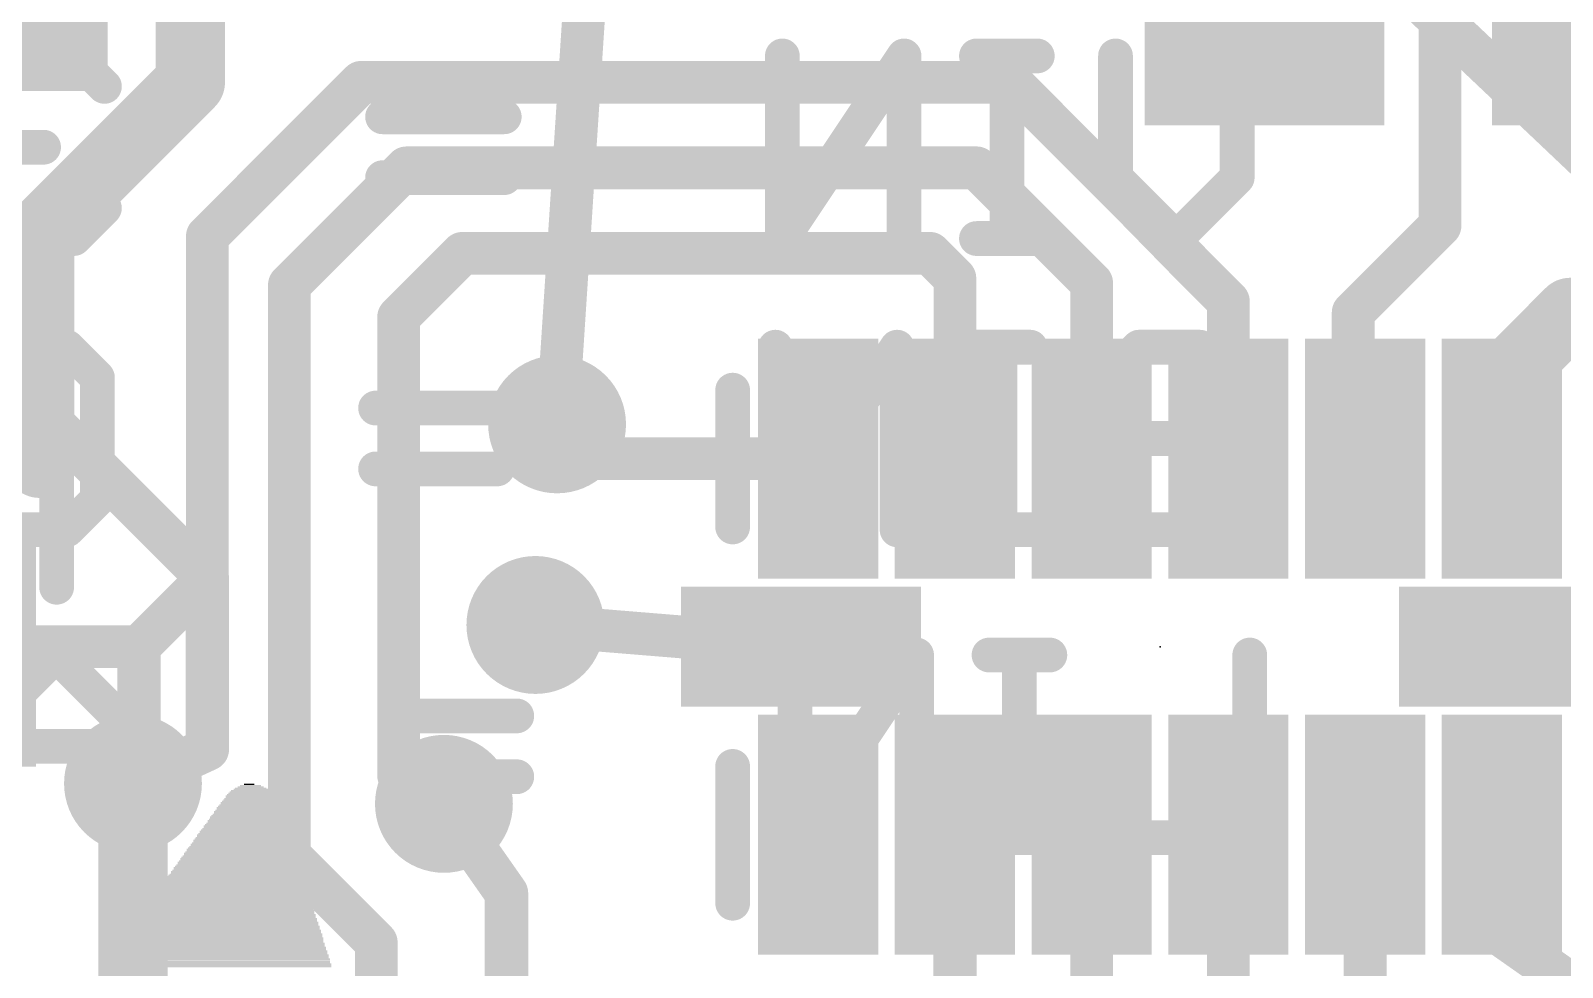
# Model space of a CAD drawing. Extents: x -19.1 to 19.1, y -11.7 to 11.4.
# Drawn here: x 2.8 to 11.76, y -2.43 to 3.05 of the extents above; entities that cross this region are included whole.
import ezdxf

# ---------------------------------------------------------------- set-up
doc = ezdxf.new("R2010")
doc.units = 0
for name, color, linetype in [('1', 12, 'CONTINUOUS'), ('16', 132, 'CONTINUOUS'), ('18', 110, 'CONTINUOUS'), ('21', 40, 'CONTINUOUS'), ('22', 6, 'CONTINUOUS'), ('23', 53, 'CONTINUOUS'), ('29', 253, 'CONTINUOUS')]:
    doc.layers.add(name, color=color, linetype=linetype)

# ---------------------------------------------------------------- blocks, each defined once
blk = doc.blocks.new('RECT')
blk.add_solid([(-0.5, -0.5), (0.5, -0.5), (-0.5, 0.5), (0.5, 0.5)])
blk = doc.blocks.new('ROUNDV')
at = {"const_width": 0.5}
blk.add_lwpolyline([(0, -0.25, 1), (0, 0.25, 1), (0, -0.25)], format="xyb", dxfattribs=at)

msp = doc.modelspace()

# ---------------------------------------------------------------- linework, layer by layer
at = {"layer": '1'}
for points, const_width in [([(3.738, 2.743), (3.738, 6.151)], 0.4064), ([(11.049, 1.905), (11.049, 4.68)], 0.25), ([(3.738, 2.743), (2.857, 1.862)], 0.4064), ([(4.738, 2.743), (3.838, 1.843)], 0.25), ([(8.538, 2.743), (4.738, 2.743)], 0.25), ([(9.238, 2.043), (8.538, 2.743)], 0.25), ([(5.003, 2.243), (4.318, 1.558)], 0.25), ([(8.338, 2.243), (5.003, 2.243)], 0.25), ([(9.011, 1.57), (8.338, 2.243)], 0.25), ([(9.611, 1.662), (9.238, 2.043)], 0.25), ([(2.857, 0.516), (2.857, 1.862)], 0.4064), ([(10.541, 1.397), (11.049, 1.905)], 0.25), ([(3.838, 1.843), (3.838, -0.157)], 0.25), ([(5.33, 1.743), (4.957, 1.37)], 0.25), ([(8.065, 1.743), (5.33, 1.743)], 0.25), ([(8.211, 1.597), (8.065, 1.743)], 0.25), ([(8.211, 0.543), (8.211, 1.597)], 0.25), ([(9.811, 1.462), (9.611, 1.662)], 0.25), ([(4.318, 1.558), (4.318, -1.778)], 0.25), ([(9.011, 0.543), (9.011, 1.57)], 0.25), ([(9.811, 0.543), (9.811, 1.462)], 0.25), ([(11.411, 0.997), (11.811, 1.397)], 0.4064), ([(11.811, 1.397), (12.738, 1.397)], 0.4064), ([(4.957, 1.37), (4.957, -1.311)], 0.25), ([(10.541, 0.762), (10.541, 1.397)], 0.25), ([(11.411, 0.543), (11.411, 0.997)], 0.4064), ([(6.084, 0.543), (5.884, 0.743)], 0.25), ([(10.611, 0.543), (10.541, 0.762)], 0.25), ([(2.657, 0.443), (2.857, 0.516)], 0.25), ([(7.411, 0.543), (6.084, 0.543)], 0.25), ([(3.838, -0.157), (3.438, -0.557)], 0.25), ([(7.311, -0.557), (5.757, -0.43)], 0.25), ([(11.511, -0.557), (12.538, -0.557)], 0.4064), ([(3.438, -0.557), (2.234, -0.557)], 0.25), ([(3.438, -1.265), (3.438, -0.557)], 0.254), ([(3.403, -4.3), (3.403, -1.357)], 0.4064), ([(3.403, -1.357), (3.438, -1.265)], 0.254), ([(4.957, -1.311), (5.122, -1.349)], 0.25), ([(5.122, -1.349), (5.222, -1.476)], 0.25), ([(8.211, -1.657), (8.211, -3.258)], 0.254), ([(9.011, -1.657), (9.011, -2.984)], 0.25), ([(9.811, -1.657), (9.811, -3.111)], 0.25), ([(10.611, -1.657), (10.611, -4.014)], 0.25), ([(11.411, -1.657), (11.284, -2.157)], 0.25), ([(4.318, -1.778), (4.826, -2.286)], 0.25), ([(11.284, -2.157), (12.138, -2.757)], 0.25), ([(4.826, -2.286), (4.826, -2.667)], 0.25)]:
    msp.add_lwpolyline(points, dxfattribs=dict(at, const_width=const_width))
for points, const_width in [([(3.8098, 2.6712, 1), (3.6662, 2.8148)], 0.2032), ([(4.738, 2.8055, 1), (4.738, 2.6805)], 0.125), ([(4.7822, 2.6988, 1), (4.6938, 2.7872)], 0.125), ([(8.5822, 2.7872, 1), (8.4938, 2.6988)], 0.125), ([(8.538, 2.6805, 1), (8.538, 2.8055)], 0.125), ([(3.6364, 2.743, 1), (3.8396, 2.743)], 0.2032), ([(5.003, 2.3055, 1), (5.003, 2.1805)], 0.125), ([(5.0472, 2.1988, 1), (4.9588, 2.2872)], 0.125), ([(8.3822, 2.2872, 1), (8.2938, 2.1988)], 0.125), ([(8.338, 2.1805, 1), (8.338, 2.3055)], 0.125), ([(9.2827, 2.0867, 1), (9.1933, 1.9993)], 0.125), ([(2.9586, 1.862, 1), (2.7554, 1.862)], 0.2032), ([(9.1938, 1.9988, 1), (9.2822, 2.0872)], 0.125), ([(2.7852, 1.9338, 1), (2.9288, 1.7902)], 0.2032), ([(11.0932, 1.8608, 1), (11.0048, 1.9492)], 0.125), ([(3.9005, 1.843, 1), (3.7755, 1.843)], 0.125), ([(3.7938, 1.8872, 1), (3.8822, 1.7988)], 0.125), ([(10.9865, 1.905, 1), (11.1115, 1.905)], 0.125), ([(5.33, 1.8055, 1), (5.33, 1.6805)], 0.125), ([(5.3742, 1.6988, 1), (5.2858, 1.7872)], 0.125), ([(8.1092, 1.7872, 1), (8.0208, 1.6988)], 0.125), ([(8.065, 1.6805, 1), (8.065, 1.8055)], 0.125), ([(8.2735, 1.597, 1), (8.1485, 1.597)], 0.125), ([(8.1668, 1.5528, 1), (8.2552, 1.6412)], 0.125), ([(9.6552, 1.7062, 1), (9.5668, 1.6178)], 0.125), ([(9.5663, 1.6183, 1), (9.6557, 1.7057)], 0.125), ([(4.3805, 1.558, 1), (4.2555, 1.558)], 0.125), ([(4.2738, 1.6022, 1), (4.3622, 1.5138)], 0.125), ([(9.0735, 1.57, 1), (8.9485, 1.57)], 0.125), ([(8.9668, 1.5258, 1), (9.0552, 1.6142)], 0.125), ([(9.8735, 1.462, 1), (9.7485, 1.462)], 0.125), ([(9.7668, 1.4178, 1), (9.8552, 1.5062)], 0.125), ([(11.811, 1.4986, 1), (11.811, 1.2954)], 0.2032), ([(11.8828, 1.3252, 1), (11.7392, 1.4688)], 0.2032), ([(5.0195, 1.37, 1), (4.8945, 1.37)], 0.125), ([(4.9128, 1.4142, 1), (5.0012, 1.3258)], 0.125), ([(10.6035, 1.397, 1), (10.4785, 1.397)], 0.125), ([(10.4968, 1.4412, 1), (10.5852, 1.3528)], 0.125), ([(11.5126, 0.997, 1), (11.3094, 0.997)], 0.2032), ([(11.3392, 1.0688, 1), (11.4828, 0.9252)], 0.2032), ([(5.9282, 0.7872, 1), (5.8398, 0.6988)], 0.125), ([(10.6005, 0.781, 1), (10.4815, 0.743)], 0.125), ([(10.4785, 0.762, 1), (10.6035, 0.762)], 0.125), ([(2.8784, 0.4573, 1), (2.8356, 0.5747)], 0.125), ([(6.084, 0.6055, 1), (6.084, 0.4805)], 0.125), ([(6.0398, 0.4988, 1), (6.1282, 0.5872)], 0.125), ([(7.411, 0.4805, 1), (7.411, 0.6055)], 0.125), ([(11.3094, 0.543, 1), (11.5126, 0.543)], 0.2032), ([(2.7554, 0.516, 1), (2.9586, 0.516)], 0.2032), ([(8.1485, 0.543, 1), (8.2735, 0.543)], 0.125), ([(8.9485, 0.543, 1), (9.0735, 0.543)], 0.125), ([(9.7485, 0.543, 1), (9.8735, 0.543)], 0.125), ([(10.5515, 0.524, 1), (10.6705, 0.562)], 0.125), ([(3.8822, -0.2012, 1), (3.7938, -0.1128)], 0.125), ([(3.7755, -0.157, 1), (3.9005, -0.157)], 0.125), ([(5.7621, -0.3677, 1), (5.7519, -0.4923)], 0.125), ([(11.511, -0.4554, 1), (11.511, -0.6586)], 0.2032), ([(3.5015, -0.557, 1), (3.3745, -0.557)], 0.127), ([(3.438, -0.6195, 1), (3.438, -0.4945)], 0.125), ([(7.3059, -0.6193, 1), (7.3161, -0.4947)], 0.125), ([(3.3938, -0.5128, 1), (3.4822, -0.6012)], 0.125), ([(3.5046, -1.357, 1), (3.3014, -1.357)], 0.2032), ([(3.4974, -1.2876, 1), (3.3786, -1.2424)], 0.127), ([(3.3745, -1.265, 1), (3.5015, -1.265)], 0.127), ([(4.971, -1.2501, 1), (4.943, -1.3719)], 0.125), ([(4.8945, -1.311, 1), (5.0195, -1.311)], 0.125), ([(5.1711, -1.3103, 1), (5.0729, -1.3877)], 0.125), ([(5.108, -1.4099, 1), (5.136, -1.2881)], 0.125), ([(3.3436, -1.3344, 1), (3.4624, -1.3796)], 0.127), ([(5.1729, -1.5147, 1), (5.2711, -1.4373)], 0.125), ([(8.2745, -1.657, 1), (8.1475, -1.657)], 0.127), ([(9.0735, -1.657, 1), (8.9485, -1.657)], 0.125), ([(9.8735, -1.657, 1), (9.7485, -1.657)], 0.125), ([(10.6735, -1.657, 1), (10.5485, -1.657)], 0.125), ([(11.4716, -1.6724, 1), (11.3504, -1.6416)], 0.125), ([(4.3622, -1.7338, 1), (4.2738, -1.8222)], 0.125), ([(4.2555, -1.778, 1), (4.3805, -1.778)], 0.125), ([(11.3199, -2.1059, 1), (11.2481, -2.2081)], 0.125), ([(11.2234, -2.1416, 1), (11.3446, -2.1724)], 0.125), ([(4.8885, -2.286, 1), (4.7635, -2.286)], 0.125), ([(4.7818, -2.3302, 1), (4.8702, -2.2418)], 0.125)]:
    msp.add_lwpolyline(points, format="xyb", dxfattribs=dict(at, const_width=const_width))
at = {"layer": '16'}
for points, const_width in [([(5.884, 0.743), (6.138, 4.643)], 0.25), ([(9.906, 4.191), (12.319, 1.905)], 0.254), ([(-0.256, 3.937), (3.838, -0.157)], 0.254), ([(3.838, -0.157), (3.838, -1.157)], 0.254), ([(3.838, -1.157), (3.403, -1.357)], 0.254), ([(5.588, -1.999), (5.222, -1.476)], 0.254), ([(5.588, -7.112), (5.588, -1.999)], 0.254)]:
    msp.add_lwpolyline(points, dxfattribs=dict(at, const_width=const_width))
for points, const_width in [([(5.8216, 0.7471, 1), (5.9464, 0.7389)], 0.125), ([(3.9015, -0.157, 1), (3.7745, -0.157)], 0.127), ([(3.7931, -0.2019, 1), (3.8829, -0.1121)], 0.127), ([(3.8645, -1.2147, 1), (3.8115, -1.0993)], 0.127), ([(3.7745, -1.157, 1), (3.9015, -1.157)], 0.127), ([(3.3765, -1.2993, 1), (3.4295, -1.4147)], 0.127), ([(5.274, -1.4396, 1), (5.17, -1.5124)], 0.127), ([(5.6515, -1.999, 1), (5.5245, -1.999)], 0.127), ([(5.536, -2.0354, 1), (5.64, -1.9626)], 0.127)]:
    msp.add_lwpolyline(points, format="xyb", dxfattribs=dict(at, const_width=const_width))
at = {"layer": '21', "const_width": 0.2032}
for points in [[(11.038, 2.735), (11.038, 3.751)], [(1.9976, 1.1034), (2.9564, 1.1034)], [(2.9564, 1.1034), (2.9564, -0.2094)], [(6.911, 0.143), (6.911, 0.943)], [(6.911, -2.057), (6.911, -1.257)]]:
    msp.add_lwpolyline(points, dxfattribs=at)
at = {"layer": '21', "const_width": 0.1016}
for points in [[(10.9872, 2.735, 1), (11.0888, 2.735)], [(3.0072, 1.1034, 1), (2.9056, 1.1034)], [(2.9564, 1.0526, 1), (2.9564, 1.1542)], [(6.9618, 0.943, 1), (6.8602, 0.943)], [(6.8602, 0.143, 1), (6.9618, 0.143)], [(2.9056, -0.2094, 1), (3.0072, -0.2094)], [(6.9618, -1.257, 1), (6.8602, -1.257)], [(6.8602, -2.057, 1), (6.9618, -2.057)]]:
    msp.add_lwpolyline(points, format="xyb", dxfattribs=at)
at = {"layer": '22', "const_width": 0.2032}
for points in [[(3.058, 2.8973), (2.7021, 2.8973)], [(3.236, 2.7194), (3.058, 2.8973)], [(7.9136, 2.8973), (7.2017, 1.8296)], [(7.2017, 1.8296), (7.2017, 2.8973)], [(7.9136, 1.8296), (7.9136, 2.8973)], [(8.6932, 2.8973), (8.3372, 2.8973)], [(8.5152, 1.8296), (8.5152, 2.8973)], [(9.1507, 2.1855), (9.1507, 2.8973)], [(9.8625, 2.8973), (9.8625, 2.1855)], [(5.5748, 2.5414), (4.863, 2.5414)], [(2.7021, 2.3635), (2.8801, 2.3635)], [(5.5748, 2.1855), (4.863, 2.1855)], [(9.5066, 1.8296), (9.1507, 2.1855)], [(9.8625, 2.1855), (9.5066, 1.8296)], [(3.058, 1.8296), (3.236, 2.0076)], [(2.7021, 1.8296), (3.058, 1.8296)], [(8.6932, 1.8296), (8.3372, 1.8296)], [(2.6613, 1.1943), (3.0172, 1.1943)], [(3.0172, 1.1943), (3.1952, 1.0164)], [(7.8728, 1.1943), (7.1609, 0.1266)], [(7.1609, 0.1266), (7.1609, 1.1943)], [(7.8728, 0.1266), (7.8728, 1.1943)], [(8.6523, 1.1943), (8.2964, 1.1943)], [(8.4744, 0.1266), (8.4744, 1.1943)], [(9.1099, 1.0164), (9.2879, 1.1943)], [(9.2879, 1.1943), (9.6438, 1.1943)], [(9.6438, 1.1943), (9.8217, 1.0164)], [(3.1952, 1.0164), (3.1952, 0.3045)], [(9.8217, 1.0164), (9.8217, 0.3045)], [(5.534, 0.8384), (4.8222, 0.8384)], [(2.4834, 0.6605), (2.8393, 0.6605)], [(9.1099, 0.3045), (9.1099, 0.6605)], [(9.1099, 0.6605), (9.4658, 0.6605)], [(5.534, 0.4825), (4.8222, 0.4825)], [(3.1952, 0.3045), (3.0172, 0.1266)], [(9.2879, 0.1266), (9.1099, 0.3045)], [(9.8217, 0.3045), (9.6438, 0.1266)], [(3.0172, 0.1266), (2.6613, 0.1266)], [(8.6523, 0.1266), (8.2964, 0.1266)], [(9.6438, 0.1266), (9.2879, 0.1266)], [(2.9535, -0.6057), (2.5976, -0.9616)], [(3.3094, -0.9616), (2.9535, -0.6057)], [(7.987, -0.6057), (7.2752, -1.6734)], [(7.2752, -1.6734), (7.2752, -0.6057)], [(7.987, -1.6734), (7.987, -0.6057)], [(8.7666, -0.6057), (8.4107, -0.6057)], [(8.5886, -1.6734), (8.5886, -0.6057)], [(9.936, -0.6057), (9.936, -1.6734)], [(3.3094, -1.6734), (3.3094, -0.9616)], [(5.6482, -0.9616), (4.9364, -0.9616)], [(3.3094, -1.1395), (2.5976, -1.1395)], [(5.6482, -1.3175), (4.9364, -1.3175)], [(8.7666, -1.6734), (8.4107, -1.6734)], [(9.936, -1.6734), (9.2242, -1.6734)]]:
    msp.add_lwpolyline(points, dxfattribs=at)
at = {"layer": '22', "const_width": 0.1016}
for points in [[(3.0939, 2.9332, 1), (3.0221, 2.8614)], [(3.058, 2.8465, 1), (3.058, 2.9481)], [(7.2525, 2.8973, 1), (7.1509, 2.8973)], [(7.9644, 2.8973, 1), (7.8628, 2.8973)], [(7.9558, 2.8691, 1), (7.8713, 2.9255)], [(8.3372, 2.9481, 1), (8.3372, 2.8465)], [(8.566, 2.8973, 1), (8.4644, 2.8973)], [(8.6932, 2.8465, 1), (8.6932, 2.9481)], [(9.2015, 2.8973, 1), (9.0999, 2.8973)], [(9.9133, 2.8973, 1), (9.8117, 2.8973)], [(3.2, 2.6834, 1), (3.2719, 2.7553)], [(4.863, 2.5922, 1), (4.863, 2.4906)], [(5.5748, 2.4906, 1), (5.5748, 2.5922)], [(2.8801, 2.3127, 1), (2.8801, 2.4143)], [(4.863, 2.2363, 1), (4.863, 2.1347)], [(5.5748, 2.1347, 1), (5.5748, 2.2363)], [(9.1867, 2.2214, 1), (9.1148, 2.1496)], [(9.8985, 2.1496, 1), (9.8266, 2.2214)], [(9.0999, 2.1855, 1), (9.2015, 2.1855)], [(9.8117, 2.1855, 1), (9.9133, 2.1855)], [(3.2719, 1.9716, 1), (3.2, 2.0435)], [(3.0221, 1.8655, 1), (3.0939, 1.7937)], [(3.058, 1.7788, 1), (3.058, 1.8804)], [(7.1595, 1.8578, 1), (7.244, 1.8014)], [(8.3372, 1.8804, 1), (8.3372, 1.7788)], [(8.6932, 1.7788, 1), (8.6932, 1.8804)], [(9.4707, 1.8655, 1), (9.5426, 1.7937)], [(9.4707, 1.7937, 1), (9.5426, 1.8655)], [(7.1509, 1.8296, 1), (7.2525, 1.8296)], [(7.8628, 1.8296, 1), (7.9644, 1.8296)], [(8.4644, 1.8296, 1), (8.566, 1.8296)], [(3.0531, 1.2302, 1), (2.9813, 1.1584)], [(3.0172, 1.1435, 1), (3.0172, 1.2451)], [(7.2117, 1.1943, 1), (7.1101, 1.1943)], [(7.9236, 1.1943, 1), (7.822, 1.1943)], [(7.915, 1.1661, 1), (7.8305, 1.2225)], [(8.2964, 1.2451, 1), (8.2964, 1.1435)], [(8.5252, 1.1943, 1), (8.4236, 1.1943)], [(8.6523, 1.1435, 1), (8.6523, 1.2451)], [(9.2879, 1.2451, 1), (9.2879, 1.1435)], [(9.3238, 1.1584, 1), (9.252, 1.2302)], [(9.6797, 1.2302, 1), (9.6079, 1.1584)], [(9.6438, 1.1435, 1), (9.6438, 1.2451)], [(3.246, 1.0164, 1), (3.1444, 1.0164)], [(3.1592, 0.9804, 1), (3.2311, 1.0523)], [(9.074, 1.0523, 1), (9.1459, 0.9804)], [(9.8725, 1.0164, 1), (9.7709, 1.0164)], [(9.7858, 0.9804, 1), (9.8577, 1.0523)], [(4.8222, 0.8892, 1), (4.8222, 0.7876)], [(5.534, 0.7876, 1), (5.534, 0.8892)], [(2.8393, 0.6097, 1), (2.8393, 0.7113)], [(9.1607, 0.6605, 1), (9.0591, 0.6605)], [(9.1099, 0.7113, 1), (9.1099, 0.6097)], [(9.4658, 0.6097, 1), (9.4658, 0.7113)], [(4.8222, 0.5333, 1), (4.8222, 0.4317)], [(5.534, 0.4317, 1), (5.534, 0.5333)], [(3.2311, 0.2686, 1), (3.1592, 0.3405)], [(9.1459, 0.3405, 1), (9.074, 0.2686)], [(9.8577, 0.2686, 1), (9.7858, 0.3405)], [(3.1444, 0.3045, 1), (3.246, 0.3045)], [(9.0591, 0.3045, 1), (9.1607, 0.3045)], [(9.7709, 0.3045, 1), (9.8725, 0.3045)], [(2.9813, 0.1625, 1), (3.0531, 0.0907)], [(3.0172, 0.0758, 1), (3.0172, 0.1774)], [(7.1187, 0.1548, 1), (7.2032, 0.0984)], [(8.2964, 0.1774, 1), (8.2964, 0.0758)], [(8.6523, 0.0758, 1), (8.6523, 0.1774)], [(9.2879, 0.1774, 1), (9.2879, 0.0758)], [(9.252, 0.0907, 1), (9.3238, 0.1625)], [(9.6079, 0.1625, 1), (9.6797, 0.0907)], [(9.6438, 0.0758, 1), (9.6438, 0.1774)], [(7.1101, 0.1266, 1), (7.2117, 0.1266)], [(7.822, 0.1266, 1), (7.9236, 0.1266)], [(8.4236, 0.1266, 1), (8.5252, 0.1266)], [(2.9894, -0.5698, 1), (2.9176, -0.6416)], [(2.9894, -0.6416, 1), (2.9176, -0.5698)], [(7.326, -0.6057, 1), (7.2244, -0.6057)], [(8.0378, -0.6057, 1), (7.9362, -0.6057)], [(8.0293, -0.6339, 1), (7.9447, -0.5775)], [(8.4107, -0.5549, 1), (8.4107, -0.6565)], [(8.6394, -0.6057, 1), (8.5378, -0.6057)], [(8.7666, -0.6565, 1), (8.7666, -0.5549)], [(9.9868, -0.6057, 1), (9.8852, -0.6057)], [(3.3602, -0.9616, 1), (3.2586, -0.9616)], [(3.2735, -0.9975, 1), (3.3453, -0.9257)], [(4.9364, -0.9108, 1), (4.9364, -1.0124)], [(5.6482, -1.0124, 1), (5.6482, -0.9108)], [(3.3094, -1.1903, 1), (3.3094, -1.0887)], [(4.9364, -1.2667, 1), (4.9364, -1.3683)], [(5.6482, -1.3683, 1), (5.6482, -1.2667)], [(7.2329, -1.6452, 1), (7.3175, -1.7016)], [(8.4107, -1.6226, 1), (8.4107, -1.7242)], [(8.7666, -1.7242, 1), (8.7666, -1.6226)], [(9.2242, -1.6226, 1), (9.2242, -1.7242)], [(9.936, -1.7242, 1), (9.936, -1.6226)], [(3.2586, -1.6734, 1), (3.3602, -1.6734)], [(7.2244, -1.6734, 1), (7.326, -1.6734)], [(7.9362, -1.6734, 1), (8.0378, -1.6734)], [(8.5378, -1.6734, 1), (8.6394, -1.6734)], [(9.8852, -1.6734, 1), (9.9868, -1.6734)]]:
    msp.add_lwpolyline(points, format="xyb", dxfattribs=at)
at = {"layer": '23'}
msp.add_point((9.411, -0.557), dxfattribs=at)

# ---------------------------------------------------------------- block references
at = {"layer": '1'}
for p, xscale, yscale, rotation in [((2.554, 3.443), 1.2, 1.3, 180), ((10.022, 3.243), 1.2, 1.3, 180), ((12.054, 3.243), 1.2, 1.3, 180), ((7.411, 0.543), 0.5, 1.2, 180), ((8.211, 0.543), 0.5, 1.2, 180), ((9.011, 0.543), 0.5, 1.2, 180), ((9.811, 0.543), 0.5, 1.2, 180), ((10.611, 0.543), 0.5, 1.2, 180), ((7.311, -0.557), 0.5, 1.2, 270), ((11.511, -0.557), 0.5, 1.2, 90), ((7.411, -1.657), 0.5, 1.2, 180), ((8.211, -1.657), 0.5, 1.2, 180)]:
    msp.add_blockref('RECT', p, dxfattribs=dict(at, xscale=xscale, yscale=yscale, rotation=rotation))
at = {"layer": '1', "xscale": 0.5, "yscale": 1.2}
for p in [(11.411, 0.543), (9.011, -1.657), (9.811, -1.657), (10.611, -1.657), (11.411, -1.657)]:
    msp.add_blockref('RECT', p, dxfattribs=at)
at = {"layer": '18', "xscale": 0.8064, "yscale": 0.8064}
for p in [(5.884, 0.743), (5.884, 0.743), (5.757, -0.43), (5.757, -0.43), (3.403, -1.357), (3.403, -1.357), (5.222, -1.476), (5.222, -1.476)]:
    msp.add_blockref('ROUNDV', p, dxfattribs=at)
at = {"layer": '21'}
for p, xscale, yscale in [((4.0907, -1.43), 0.2896, 0.0076), ((4.0907, -1.4224), 0.2743, 0.0076), ((4.0907, -1.4148), 0.2591, 0.0076), ((4.0907, -1.4072), 0.2438, 0.0077), ((4.0907, -1.3995), 0.2286, 0.0076), ((4.0945, -1.3919), 0.2058, 0.0076), ((4.0907, -1.3843), 0.1829, 0.0076), ((4.0907, -1.3767), 0.1524, 0.0076), ((4.0907, -1.3691), 0.1219, 0.0077), ((4.0831, -1.3614), 0.0609, 0.0076), ((4.0755, -1.5214), 0.3963, 0.0077), ((4.0793, -1.5138), 0.3887, 0.0076), ((4.0793, -1.4986), 0.3733, 0.0076), ((4.0831, -1.5062), 0.381, 0.0076), ((4.0831, -1.491), 0.3657, 0.0076), ((4.0831, -1.4834), 0.3505, 0.0077), ((4.0869, -1.4681), 0.3429, 0.0076), ((4.0869, -1.4757), 0.3429, 0.0076), ((4.0869, -1.4605), 0.3277, 0.0076), ((4.0907, -1.4529), 0.32, 0.0076), ((4.0907, -1.4453), 0.3048, 0.0077), ((4.0907, -1.4376), 0.2896, 0.0076), ((4.0602, -1.6053), 0.4876, 0.0076), ((4.0602, -1.6129), 0.4876, 0.0076), ((4.064, -1.5977), 0.48, 0.0077), ((4.064, -1.59), 0.4648, 0.0076), ((4.0678, -1.5748), 0.4572, 0.0076), ((4.0678, -1.5824), 0.4572, 0.0076), ((4.0678, -1.5672), 0.442, 0.0076), ((4.0716, -1.5519), 0.4343, 0.0076), ((4.0716, -1.5595), 0.4343, 0.0077), ((4.0716, -1.5443), 0.4191, 0.0076), ((4.0755, -1.5367), 0.4115, 0.0076), ((4.0793, -1.5291), 0.4039, 0.0076), ((4.0412, -1.7043), 0.5867, 0.0076), ((4.0412, -1.6891), 0.5715, 0.0076), ((4.045, -1.6967), 0.5791, 0.0076), ((4.045, -1.6815), 0.5639, 0.0076), ((4.0488, -1.6739), 0.5563, 0.0077), ((4.0488, -1.6586), 0.541, 0.0076), ((4.0488, -1.6662), 0.541, 0.0076), ((4.0526, -1.651), 0.5334, 0.0076), ((4.0526, -1.6358), 0.5182, 0.0077), ((4.0564, -1.6434), 0.5258, 0.0076), ((4.0564, -1.6281), 0.5106, 0.0076), ((4.0602, -1.6205), 0.503, 0.0076), ((4.0221, -1.7958), 0.6858, 0.0076), ((4.0259, -1.7882), 0.6782, 0.0077), ((4.0259, -1.7805), 0.663, 0.0076), ((4.0297, -1.7653), 0.6553, 0.0076), ((4.0297, -1.7729), 0.6553, 0.0076), ((4.0297, -1.7577), 0.6401, 0.0076), ((4.0335, -1.7424), 0.6325, 0.0076), ((4.0335, -1.7501), 0.6325, 0.0077), ((4.0335, -1.7348), 0.6172, 0.0076), ((4.0373, -1.7272), 0.6096, 0.0076), ((4.0373, -1.712), 0.5943, 0.0077), ((4.0412, -1.7196), 0.6019, 0.0076), ((4.0069, -1.872), 0.762, 0.0076), ((4.0069, -1.8796), 0.762, 0.0076), ((4.0107, -1.8644), 0.7544, 0.0077), ((4.0145, -1.8567), 0.7468, 0.0076), ((4.0107, -1.8491), 0.7391, 0.0076), ((4.0145, -1.8415), 0.7315, 0.0076), ((4.0183, -1.8339), 0.7239, 0.0076), ((4.0183, -1.8186), 0.7086, 0.0076), ((4.0183, -1.8263), 0.7086, 0.0077), ((4.0221, -1.811), 0.701, 0.0076), ((4.0221, -1.8034), 0.6858, 0.0076), ((3.9878, -1.971), 0.861, 0.0076), ((3.9916, -1.9558), 0.8534, 0.0076), ((3.9916, -1.9634), 0.8534, 0.0076), ((3.9916, -1.9482), 0.8382, 0.0076), ((3.9954, -1.9329), 0.8306, 0.0076), ((3.9954, -1.9405), 0.8306, 0.0077), ((3.9955, -1.9253), 0.8153, 0.0076), ((3.9992, -1.9177), 0.8077, 0.0076), ((3.9992, -1.9025), 0.7925, 0.0077), ((4.003, -1.9101), 0.8001, 0.0076), ((4.003, -1.8948), 0.7849, 0.0076), ((4.0069, -1.8872), 0.7773, 0.0076), ((3.9688, -2.0625), 0.9601, 0.0076), ((3.9726, -2.0549), 0.9525, 0.0077), ((3.9726, -2.0396), 0.9373, 0.0076), ((3.9764, -2.0472), 0.9449, 0.0076), ((3.9764, -2.032), 0.9296, 0.0076), ((3.9802, -2.0244), 0.922, 0.0076), ((3.9802, -2.0091), 0.9068, 0.0076), ((3.9802, -2.0168), 0.9068, 0.0077), ((3.984, -2.0015), 0.8992, 0.0076), ((3.984, -1.9863), 0.884, 0.0076), ((3.984, -1.9939), 0.884, 0.0076), ((3.9879, -1.9787), 0.8763, 0.0077), ((3.9535, -2.1463), 1.0516, 0.0076), ((3.9535, -2.1539), 1.0516, 0.0076), ((3.9536, -2.1387), 1.0363, 0.0076), ((3.9574, -2.1311), 1.0287, 0.0077), ((3.9574, -2.1158), 1.0135, 0.0076), ((3.9612, -2.1234), 1.0211, 0.0076), ((3.9612, -2.1082), 1.0059, 0.0076), ((3.9649, -2.1006), 0.9983, 0.0076), ((3.9611, -2.093), 0.9906, 0.0077), ((3.9649, -2.0853), 0.9829, 0.0076), ((3.9688, -2.0777), 0.9753, 0.0076), ((3.9688, -2.0701), 0.9601, 0.0076), ((3.9383, -2.2377), 1.143, 0.0076), ((3.9383, -2.2225), 1.1278, 0.0076), ((3.9383, -2.2301), 1.1278, 0.0076), ((3.9421, -2.2149), 1.1202, 0.0076), ((3.9421, -2.1996), 1.1049, 0.0076), ((3.9421, -2.2073), 1.1049, 0.0077), ((3.9459, -2.192), 1.0972, 0.0076), ((3.9459, -2.1768), 1.082, 0.0076), ((3.9459, -2.1844), 1.082, 0.0076), ((3.9497, -2.1692), 1.0744, 0.0077), ((3.9497, -2.1615), 1.0592, 0.0076), ((3.9269, -2.3216), 1.2115, 0.0077), ((3.9269, -2.3292), 1.2115, 0.0076), ((3.9269, -2.3063), 1.1963, 0.0076), ((3.9306, -2.3139), 1.2039, 0.0076), ((3.9306, -2.2911), 1.1887, 0.0076), ((3.9306, -2.2987), 1.1887, 0.0076), ((3.9306, -2.2758), 1.1735, 0.0076), ((3.9306, -2.2835), 1.1735, 0.0077), ((3.9345, -2.2606), 1.1659, 0.0076), ((3.9345, -2.2682), 1.1659, 0.0076), ((3.9345, -2.253), 1.1506, 0.0076), ((3.9383, -2.2454), 1.143, 0.0077), ((3.9192, -2.4206), 1.2878, 0.0076), ((3.9193, -2.4054), 1.2725, 0.0076), ((3.9231, -2.413), 1.2801, 0.0076), ((3.9231, -2.3825), 1.2649, 0.0076), ((3.9231, -2.3901), 1.2649, 0.0076), ((3.9231, -2.3978), 1.2649, 0.0077), ((3.9231, -2.3673), 1.2497, 0.0076), ((3.9231, -2.3749), 1.2497, 0.0076), ((3.9231, -2.352), 1.2345, 0.0076), ((3.9269, -2.3597), 1.2421, 0.0077), ((3.9269, -2.3368), 1.2269, 0.0076), ((3.9269, -2.3444), 1.2269, 0.0076), ((3.9192, -2.4282), 1.2878, 0.0076)]:
    msp.add_blockref('RECT', p, dxfattribs=dict(at, xscale=xscale, yscale=yscale))
at = {"layer": '29'}
for p, xscale, yscale, rotation in [((2.554, 3.443), 1.4032, 1.5032, 180), ((10.022, 3.243), 1.4032, 1.5032, 180), ((12.054, 3.243), 1.4032, 1.5032, 180), ((7.411, 0.543), 0.7032, 1.4032, 180), ((8.211, 0.543), 0.7032, 1.4032, 180), ((9.011, 0.543), 0.7032, 1.4032, 180), ((9.811, 0.543), 0.7032, 1.4032, 180), ((10.611, 0.543), 0.7032, 1.4032, 180), ((7.311, -0.557), 0.7032, 1.4032, 270), ((11.511, -0.557), 0.7032, 1.4032, 90), ((7.411, -1.657), 0.7032, 1.4032, 180), ((8.211, -1.657), 0.7032, 1.4032, 180)]:
    msp.add_blockref('RECT', p, dxfattribs=dict(at, xscale=xscale, yscale=yscale, rotation=rotation))
at = {"layer": '29', "yscale": 1.4032}
for p, xscale in [((11.411, 0.543), 0.7032), ((2.234, -0.557), 1.2032), ((9.011, -1.657), 0.7032), ((9.811, -1.657), 0.7032), ((10.611, -1.657), 0.7032), ((11.411, -1.657), 0.7032)]:
    msp.add_blockref('RECT', p, dxfattribs=dict(at, xscale=xscale))

doc.saveas('drawing.dxf')
